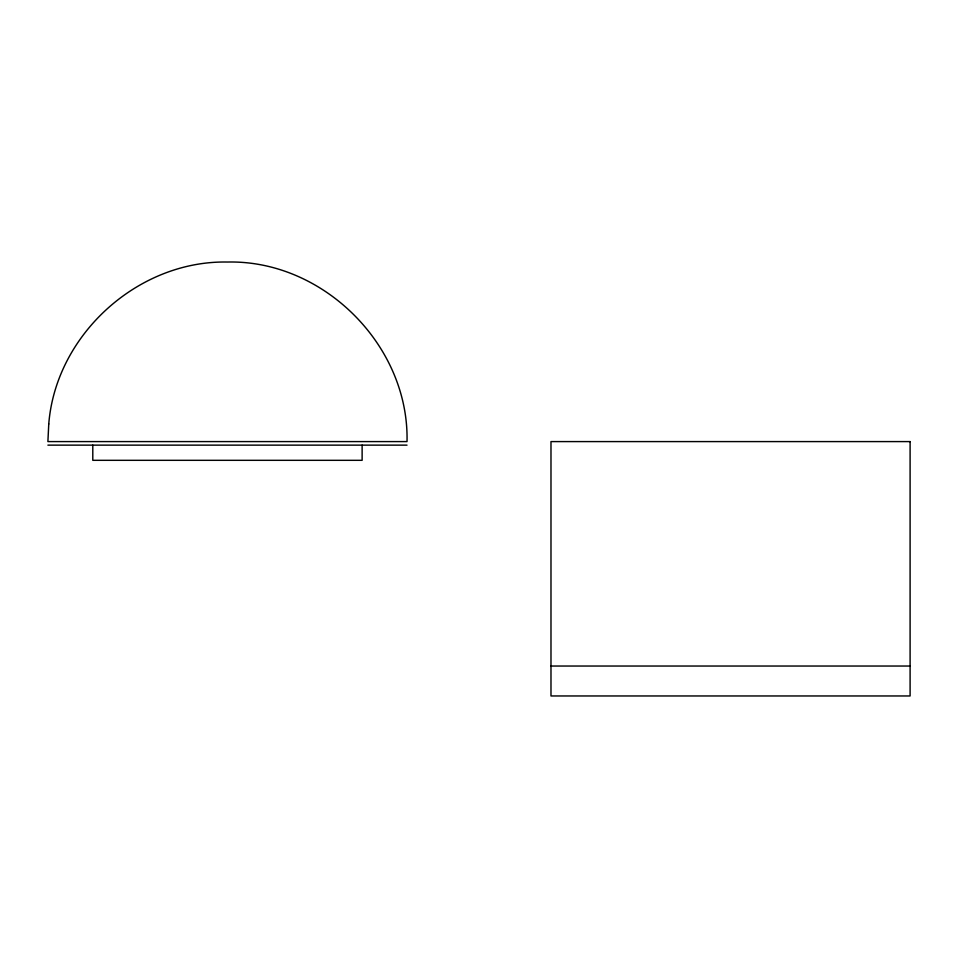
<?xml version="1.0" encoding="UTF-8"?>
<svg xmlns="http://www.w3.org/2000/svg" width="958" height="958" viewBox="0 0 958 958"><rect width="100%" height="100%" fill="white"/><g stroke="black" fill="none" stroke-linecap="round" stroke-linejoin="round"><path stroke-width="1.44" d="M47.9 445.135L407.018 445.135M550.982 666.038L910.1 666.038M362.124 445.135L362.124 460.319L92.794 460.319L92.794 445.135M48.762 423.987L47.9 441.59L407.018 441.59C409.234 345.634 323.421 259.81 227.465 262.037C137.88 260.301 55.815 334.677 48.762 423.987M910.1 441.59L550.982 441.59L550.982 695.963L910.1 695.963L910.1 441.59"/></g></svg>
